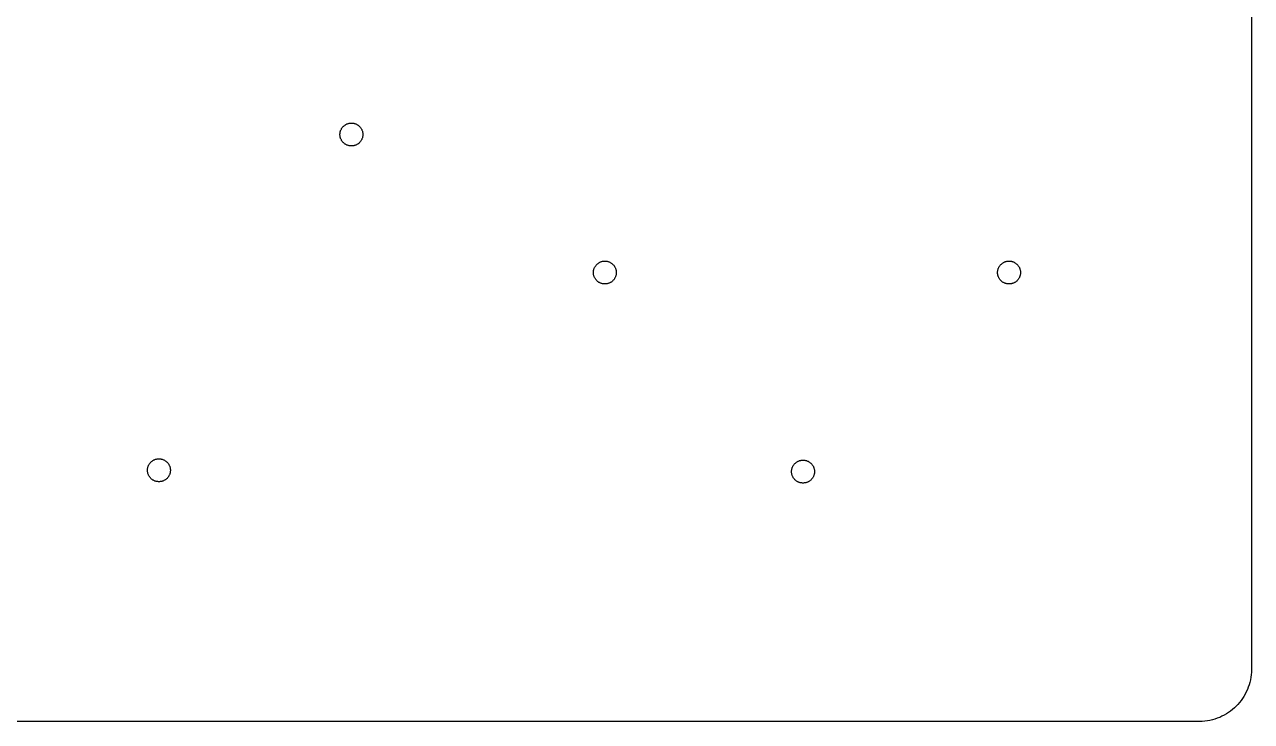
# Model space of a CAD drawing. Extents: x 0 to 462, y -134 to 0.
# Drawn here: x 344.5 to 462.4, y -133.8 to -66.9 of the extents above; entities that cross this region are included whole.
import ezdxf

# ---------------------------------------------------------------- set-up
doc = ezdxf.new("R2010")
doc.units = 0
doc.layers.add('BLACK', color=7, linetype='CONTINUOUS')

msp = doc.modelspace()

# ---------------------------------------------------------------- linework, layer by layer
at = {"layer": 'BLACK', "linetype": 'CONTINUOUS'}
for p, q in [((462.44, -5), (462.44, -128.83)), ((375.19, -76.6578), (375.23, -76.6232)), ((375.23, -76.6232), (375.272, -76.5905)), ((375.272, -76.5905), (375.315, -76.5599)), ((375.315, -76.5599), (375.36, -76.5313)), ((375.36, -76.5313), (375.406, -76.5048)), ((375.406, -76.5048), (375.453, -76.4805)), ((375.453, -76.4805), (375.502, -76.4584)), ((375.502, -76.4584), (375.552, -76.4387)), ((375.552, -76.4387), (375.603, -76.4215)), ((375.603, -76.4215), (375.655, -76.4066)), ((375.655, -76.4066), (375.708, -76.3944)), ((375.708, -76.3944), (375.762, -76.3847)), ((375.762, -76.3847), (375.817, -76.3777)), ((375.817, -76.3777), (375.873, -76.3734)), ((375.873, -76.3734), (375.93, -76.372)), ((375.93, -76.372), (375.987, -76.3734)), ((375.987, -76.3734), (376.042, -76.3777)), ((376.042, -76.3777), (376.097, -76.3847)), ((376.097, -76.3847), (376.152, -76.3944)), ((376.152, -76.3944), (376.205, -76.4066)), ((376.205, -76.4066), (376.257, -76.4215)), ((376.257, -76.4215), (376.308, -76.4387)), ((376.308, -76.4387), (376.358, -76.4584)), ((376.358, -76.4584), (376.407, -76.4805)), ((376.407, -76.4805), (376.454, -76.5048)), ((376.454, -76.5048), (376.5, -76.5313)), ((376.5, -76.5313), (376.545, -76.5599)), ((376.545, -76.5599), (376.588, -76.5905)), ((376.588, -76.5905), (376.63, -76.6232)), ((376.63, -76.6232), (376.67, -76.6578)), ((374.83, -77.472), (374.831, -77.4154)), ((374.831, -77.5286), (374.83, -77.472)), ((374.831, -77.4154), (374.836, -77.3595)), ((374.836, -77.5845), (374.831, -77.5286)), ((374.836, -77.3595), (374.843, -77.3045)), ((374.843, -77.6395), (374.836, -77.5845)), ((374.843, -77.3045), (374.852, -77.2503)), ((374.852, -77.6937), (374.843, -77.6395)), ((374.852, -77.2503), (374.865, -77.1971)), ((374.865, -77.7469), (374.852, -77.6937)), ((374.865, -77.1971), (374.879, -77.1449)), ((374.879, -77.7991), (374.865, -77.7469)), ((374.879, -77.1449), (374.897, -77.0938)), ((374.897, -77.8502), (374.879, -77.7991)), ((374.897, -77.0938), (374.916, -77.0438)), ((374.916, -77.0438), (374.938, -76.9951)), ((374.938, -76.9951), (374.963, -76.9477)), ((374.963, -76.9477), (374.989, -76.9016)), ((374.989, -76.9016), (375.018, -76.857)), ((375.018, -76.857), (375.048, -76.8139)), ((375.048, -76.8139), (375.081, -76.7723)), ((375.081, -76.7723), (375.116, -76.7324)), ((375.116, -76.7324), (375.152, -76.6942)), ((375.152, -76.6942), (375.19, -76.6578)), ((376.67, -76.6578), (376.708, -76.6942)), ((376.708, -76.6942), (376.744, -76.7324)), ((376.744, -76.7324), (376.779, -76.7723)), ((376.779, -76.7723), (376.811, -76.8139)), ((376.811, -76.8139), (376.842, -76.857)), ((376.842, -76.857), (376.871, -76.9016)), ((376.871, -76.9016), (376.897, -76.9477)), ((376.897, -76.9477), (376.921, -76.9951)), ((376.921, -76.9951), (376.944, -77.0438)), ((376.944, -77.0438), (376.963, -77.0938)), ((376.963, -77.0938), (376.981, -77.1449)), ((376.981, -77.7991), (376.963, -77.8502)), ((376.981, -77.1449), (376.995, -77.1971)), ((376.995, -77.7469), (376.981, -77.7991)), ((376.995, -77.1971), (377.008, -77.2503)), ((377.008, -77.6937), (376.995, -77.7469)), ((377.008, -77.2503), (377.017, -77.3045)), ((377.017, -77.6395), (377.008, -77.6937)), ((377.017, -77.3045), (377.024, -77.3595)), ((377.024, -77.5845), (377.017, -77.6395)), ((377.024, -77.3595), (377.029, -77.4154)), ((377.029, -77.5286), (377.024, -77.5845)), ((377.029, -77.4154), (377.03, -77.472)), ((377.03, -77.472), (377.029, -77.5286)), ((374.916, -77.9002), (374.897, -77.8502)), ((374.938, -77.9489), (374.916, -77.9002)), ((374.963, -77.9963), (374.938, -77.9489)), ((374.989, -78.0424), (374.963, -77.9963)), ((375.018, -78.087), (374.989, -78.0424)), ((375.048, -78.1301), (375.018, -78.087)), ((375.081, -78.1717), (375.048, -78.1301)), ((375.116, -78.2116), (375.081, -78.1717)), ((375.152, -78.2498), (375.116, -78.2116)), ((375.19, -78.2862), (375.152, -78.2498)), ((375.23, -78.3208), (375.19, -78.2862)), ((375.272, -78.3535), (375.23, -78.3208)), ((375.315, -78.3841), (375.272, -78.3535)), ((375.36, -78.4127), (375.315, -78.3841)), ((375.406, -78.4392), (375.36, -78.4127)), ((375.453, -78.4635), (375.406, -78.4392)), ((375.502, -78.4856), (375.453, -78.4635)), ((375.552, -78.5053), (375.502, -78.4856)), ((375.603, -78.5225), (375.552, -78.5053)), ((375.655, -78.5374), (375.603, -78.5225)), ((375.708, -78.5497), (375.655, -78.5374)), ((375.762, -78.5593), (375.708, -78.5497)), ((375.817, -78.5663), (375.762, -78.5593)), ((375.873, -78.5706), (375.817, -78.5663)), ((375.93, -78.572), (375.873, -78.5706)), ((375.987, -78.5706), (375.93, -78.572)), ((376.042, -78.5663), (375.987, -78.5706)), ((376.097, -78.5593), (376.042, -78.5663)), ((376.152, -78.5497), (376.097, -78.5593)), ((376.205, -78.5374), (376.152, -78.5497)), ((376.257, -78.5225), (376.205, -78.5374)), ((376.308, -78.5053), (376.257, -78.5225)), ((376.358, -78.4856), (376.308, -78.5053)), ((376.407, -78.4635), (376.358, -78.4856)), ((376.454, -78.4392), (376.407, -78.4635)), ((376.5, -78.4127), (376.454, -78.4392)), ((376.545, -78.3841), (376.5, -78.4127)), ((376.588, -78.3535), (376.545, -78.3841)), ((376.63, -78.3208), (376.588, -78.3535)), ((376.67, -78.2862), (376.63, -78.3208)), ((376.708, -78.2498), (376.67, -78.2862)), ((376.744, -78.2116), (376.708, -78.2498)), ((376.779, -78.1717), (376.744, -78.2116)), ((376.811, -78.1301), (376.779, -78.1717)), ((376.842, -78.087), (376.811, -78.1301)), ((376.871, -78.0424), (376.842, -78.087)), ((376.897, -77.9963), (376.871, -78.0424)), ((376.921, -77.9489), (376.897, -77.9963)), ((376.944, -77.9002), (376.921, -77.9489)), ((376.963, -77.8502), (376.944, -77.9002)), ((399.19, -90.726), (399.191, -90.6694)), ((399.191, -90.7826), (399.19, -90.726)), ((399.191, -90.6694), (399.196, -90.6135)), ((399.196, -90.8385), (399.191, -90.7826)), ((399.196, -90.6135), (399.203, -90.5585)), ((399.203, -90.5585), (399.212, -90.5043)), ((399.212, -90.5043), (399.225, -90.4511)), ((399.225, -90.4511), (399.239, -90.3989)), ((399.239, -90.3989), (399.257, -90.3478)), ((399.257, -90.3478), (399.276, -90.2978)), ((399.276, -90.2978), (399.298, -90.2491)), ((399.298, -90.2491), (399.323, -90.2017)), ((399.323, -90.2017), (399.349, -90.1556)), ((399.349, -90.1556), (399.378, -90.111)), ((399.378, -90.111), (399.409, -90.0679)), ((399.409, -90.0679), (399.441, -90.0263)), ((399.441, -90.0263), (399.476, -89.9864)), ((399.476, -89.9864), (399.512, -89.9482)), ((399.512, -89.9482), (399.55, -89.9118)), ((399.55, -89.9118), (399.59, -89.8772)), ((399.59, -89.8772), (399.632, -89.8445)), ((399.632, -89.8445), (399.675, -89.8139)), ((399.675, -89.8139), (399.72, -89.7852)), ((399.72, -89.7852), (399.766, -89.7588)), ((399.766, -89.7588), (399.813, -89.7345)), ((399.813, -89.7345), (399.862, -89.7124)), ((399.862, -89.7124), (399.912, -89.6927)), ((399.912, -89.6927), (399.963, -89.6755)), ((399.963, -89.6755), (400.015, -89.6606)), ((400.015, -89.6606), (400.068, -89.6483)), ((400.068, -89.6483), (400.122, -89.6387)), ((400.122, -89.6387), (400.178, -89.6317)), ((400.178, -89.6317), (400.233, -89.6274)), ((400.233, -89.6274), (400.29, -89.626)), ((400.29, -89.626), (400.347, -89.6274)), ((400.347, -89.6274), (400.402, -89.6317)), ((400.402, -89.6317), (400.457, -89.6387)), ((400.457, -89.6387), (400.512, -89.6483)), ((400.512, -89.6483), (400.565, -89.6606)), ((400.565, -89.6606), (400.617, -89.6755)), ((400.617, -89.6755), (400.668, -89.6927)), ((400.668, -89.6927), (400.718, -89.7124)), ((400.718, -89.7124), (400.767, -89.7345)), ((400.767, -89.7345), (400.814, -89.7588)), ((400.814, -89.7588), (400.86, -89.7852)), ((400.86, -89.7852), (400.905, -89.8139)), ((400.905, -89.8139), (400.948, -89.8445)), ((400.948, -89.8445), (400.99, -89.8772)), ((400.99, -89.8772), (401.03, -89.9118)), ((401.03, -89.9118), (401.068, -89.9482)), ((401.068, -89.9482), (401.104, -89.9864)), ((401.104, -89.9864), (401.139, -90.0263)), ((401.139, -90.0263), (401.171, -90.0679)), ((401.171, -90.0679), (401.202, -90.111)), ((401.202, -90.111), (401.231, -90.1556)), ((401.231, -90.1556), (401.257, -90.2017)), ((401.257, -90.2017), (401.282, -90.2491)), ((401.282, -90.2491), (401.304, -90.2978)), ((401.304, -90.2978), (401.323, -90.3478)), ((401.323, -90.3478), (401.341, -90.3989)), ((401.341, -90.3989), (401.355, -90.4511)), ((401.355, -90.4511), (401.368, -90.5043)), ((401.368, -90.5043), (401.377, -90.5585)), ((401.377, -90.5585), (401.384, -90.6135)), ((401.384, -90.6135), (401.389, -90.6694)), ((401.389, -90.7826), (401.384, -90.8385)), ((401.389, -90.6694), (401.39, -90.726)), ((401.39, -90.726), (401.389, -90.7826)), ((438.04, -90.726), (438.041, -90.6694)), ((438.041, -90.7826), (438.04, -90.726)), ((438.041, -90.6694), (438.046, -90.6135)), ((438.046, -90.8385), (438.041, -90.7826)), ((438.046, -90.6135), (438.053, -90.5585)), ((438.053, -90.5585), (438.062, -90.5043)), ((438.062, -90.5043), (438.075, -90.4511)), ((438.075, -90.4511), (438.089, -90.3989)), ((438.089, -90.3989), (438.107, -90.3478)), ((438.107, -90.3478), (438.126, -90.2978)), ((438.126, -90.2978), (438.148, -90.2491)), ((438.148, -90.2491), (438.173, -90.2017)), ((438.173, -90.2017), (438.199, -90.1556)), ((438.199, -90.1556), (438.228, -90.111)), ((438.228, -90.111), (438.259, -90.0679)), ((438.259, -90.0679), (438.291, -90.0263)), ((438.291, -90.0263), (438.326, -89.9864)), ((438.326, -89.9864), (438.362, -89.9482)), ((438.362, -89.9482), (438.4, -89.9118)), ((438.4, -89.9118), (438.44, -89.8772)), ((438.44, -89.8772), (438.482, -89.8445)), ((438.482, -89.8445), (438.525, -89.8139)), ((438.525, -89.8139), (438.57, -89.7852)), ((438.57, -89.7852), (438.616, -89.7588)), ((438.616, -89.7588), (438.663, -89.7345)), ((438.663, -89.7345), (438.712, -89.7124)), ((438.712, -89.7124), (438.762, -89.6927)), ((438.762, -89.6927), (438.813, -89.6755)), ((438.813, -89.6755), (438.865, -89.6606)), ((438.865, -89.6606), (438.918, -89.6483)), ((438.918, -89.6483), (438.972, -89.6387)), ((438.972, -89.6387), (439.028, -89.6317)), ((439.028, -89.6317), (439.083, -89.6274)), ((439.083, -89.6274), (439.14, -89.626)), ((439.14, -89.626), (439.197, -89.6274)), ((439.197, -89.6274), (439.252, -89.6317)), ((439.252, -89.6317), (439.308, -89.6387)), ((439.308, -89.6387), (439.362, -89.6483)), ((439.362, -89.6483), (439.415, -89.6606)), ((439.415, -89.6606), (439.467, -89.6755)), ((439.467, -89.6755), (439.518, -89.6927)), ((439.518, -89.6927), (439.568, -89.7124)), ((439.568, -89.7124), (439.617, -89.7345)), ((439.617, -89.7345), (439.664, -89.7588)), ((439.664, -89.7588), (439.71, -89.7852)), ((439.71, -89.7852), (439.755, -89.8139)), ((439.755, -89.8139), (439.798, -89.8445)), ((439.798, -89.8445), (439.84, -89.8772)), ((439.84, -89.8772), (439.88, -89.9118)), ((439.88, -89.9118), (439.918, -89.9482)), ((439.918, -89.9482), (439.954, -89.9864)), ((439.954, -89.9864), (439.989, -90.0263)), ((439.989, -90.0263), (440.021, -90.0679)), ((440.021, -90.0679), (440.052, -90.111)), ((440.052, -90.111), (440.081, -90.1556)), ((440.081, -90.1556), (440.107, -90.2017)), ((440.107, -90.2017), (440.132, -90.2491)), ((440.132, -90.2491), (440.154, -90.2978)), ((440.154, -90.2978), (440.173, -90.3478)), ((440.173, -90.3478), (440.191, -90.3989)), ((440.191, -90.3989), (440.205, -90.4511)), ((440.205, -90.4511), (440.218, -90.5043)), ((440.218, -90.5043), (440.227, -90.5585)), ((440.227, -90.5585), (440.234, -90.6135)), ((440.234, -90.6135), (440.239, -90.6694)), ((440.239, -90.7826), (440.234, -90.8385)), ((440.239, -90.6694), (440.24, -90.726)), ((440.24, -90.726), (440.239, -90.7826)), ((399.203, -90.8935), (399.196, -90.8385)), ((399.212, -90.9477), (399.203, -90.8935)), ((399.225, -91.0009), (399.212, -90.9477)), ((399.239, -91.0531), (399.225, -91.0009)), ((399.257, -91.1042), (399.239, -91.0531)), ((399.276, -91.1542), (399.257, -91.1042)), ((399.298, -91.2029), (399.276, -91.1542)), ((399.323, -91.2503), (399.298, -91.2029)), ((399.349, -91.2964), (399.323, -91.2503)), ((399.378, -91.341), (399.349, -91.2964)), ((399.409, -91.3841), (399.378, -91.341)), ((399.441, -91.4257), (399.409, -91.3841)), ((399.476, -91.4656), (399.441, -91.4257)), ((399.512, -91.5038), (399.476, -91.4656)), ((399.55, -91.5402), (399.512, -91.5038)), ((399.59, -91.5748), (399.55, -91.5402)), ((399.632, -91.6075), (399.59, -91.5748)), ((399.675, -91.6381), (399.632, -91.6075)), ((399.72, -91.6667), (399.675, -91.6381)), ((399.766, -91.6932), (399.72, -91.6667)), ((399.813, -91.7175), (399.766, -91.6932)), ((399.862, -91.7396), (399.813, -91.7175)), ((399.912, -91.7592), (399.862, -91.7396)), ((399.963, -91.7765), (399.912, -91.7592)), ((400.015, -91.7914), (399.963, -91.7765)), ((400.068, -91.8036), (400.015, -91.7914)), ((400.122, -91.8133), (400.068, -91.8036)), ((400.178, -91.8203), (400.122, -91.8133)), ((400.233, -91.8246), (400.178, -91.8203)), ((400.29, -91.826), (400.233, -91.8246)), ((400.347, -91.8246), (400.29, -91.826)), ((400.402, -91.8203), (400.347, -91.8246)), ((400.457, -91.8133), (400.402, -91.8203)), ((400.512, -91.8036), (400.457, -91.8133)), ((400.565, -91.7914), (400.512, -91.8036)), ((400.617, -91.7765), (400.565, -91.7914)), ((400.668, -91.7592), (400.617, -91.7765)), ((400.718, -91.7396), (400.668, -91.7592)), ((400.767, -91.7175), (400.718, -91.7396)), ((400.814, -91.6932), (400.767, -91.7175)), ((400.86, -91.6667), (400.814, -91.6932)), ((400.905, -91.6381), (400.86, -91.6667)), ((400.948, -91.6075), (400.905, -91.6381)), ((400.99, -91.5748), (400.948, -91.6075)), ((401.03, -91.5402), (400.99, -91.5748)), ((401.068, -91.5038), (401.03, -91.5402)), ((401.104, -91.4656), (401.068, -91.5038)), ((401.139, -91.4257), (401.104, -91.4656)), ((401.171, -91.3841), (401.139, -91.4257)), ((401.202, -91.341), (401.171, -91.3841)), ((401.231, -91.2964), (401.202, -91.341)), ((401.257, -91.2503), (401.231, -91.2964)), ((401.282, -91.2029), (401.257, -91.2503)), ((401.304, -91.1542), (401.282, -91.2029)), ((401.323, -91.1042), (401.304, -91.1542)), ((401.341, -91.0531), (401.323, -91.1042)), ((401.355, -91.0009), (401.341, -91.0531)), ((401.368, -90.9477), (401.355, -91.0009)), ((401.377, -90.8935), (401.368, -90.9477)), ((401.384, -90.8385), (401.377, -90.8935)), ((438.053, -90.8935), (438.046, -90.8385)), ((438.062, -90.9477), (438.053, -90.8935)), ((438.075, -91.0009), (438.062, -90.9477)), ((438.089, -91.0531), (438.075, -91.0009)), ((438.107, -91.1042), (438.089, -91.0531)), ((438.126, -91.1542), (438.107, -91.1042)), ((438.148, -91.2029), (438.126, -91.1542)), ((438.173, -91.2503), (438.148, -91.2029)), ((438.199, -91.2964), (438.173, -91.2503)), ((438.228, -91.341), (438.199, -91.2964)), ((438.259, -91.3841), (438.228, -91.341)), ((438.291, -91.4257), (438.259, -91.3841)), ((438.326, -91.4656), (438.291, -91.4257)), ((438.362, -91.5038), (438.326, -91.4656)), ((438.4, -91.5402), (438.362, -91.5038)), ((438.44, -91.5748), (438.4, -91.5402)), ((438.482, -91.6075), (438.44, -91.5748)), ((438.525, -91.6381), (438.482, -91.6075)), ((438.57, -91.6667), (438.525, -91.6381)), ((438.616, -91.6932), (438.57, -91.6667)), ((438.663, -91.7175), (438.616, -91.6932)), ((438.712, -91.7396), (438.663, -91.7175)), ((438.762, -91.7592), (438.712, -91.7396)), ((438.813, -91.7765), (438.762, -91.7592)), ((438.865, -91.7914), (438.813, -91.7765)), ((438.918, -91.8036), (438.865, -91.7914)), ((438.972, -91.8133), (438.918, -91.8036)), ((439.028, -91.8203), (438.972, -91.8133)), ((439.083, -91.8246), (439.028, -91.8203)), ((439.14, -91.826), (439.083, -91.8246)), ((439.197, -91.8246), (439.14, -91.826)), ((439.252, -91.8203), (439.197, -91.8246)), ((439.308, -91.8133), (439.252, -91.8203)), ((439.362, -91.8036), (439.308, -91.8133)), ((439.415, -91.7914), (439.362, -91.8036)), ((439.467, -91.7765), (439.415, -91.7914)), ((439.518, -91.7592), (439.467, -91.7765)), ((439.568, -91.7396), (439.518, -91.7592)), ((439.617, -91.7175), (439.568, -91.7396)), ((439.664, -91.6932), (439.617, -91.7175)), ((439.71, -91.6667), (439.664, -91.6932)), ((439.755, -91.6381), (439.71, -91.6667)), ((439.798, -91.6075), (439.755, -91.6381)), ((439.84, -91.5748), (439.798, -91.6075)), ((439.88, -91.5402), (439.84, -91.5748)), ((439.918, -91.5038), (439.88, -91.5402)), ((439.954, -91.4656), (439.918, -91.5038)), ((439.989, -91.4257), (439.954, -91.4656)), ((440.021, -91.3841), (439.989, -91.4257)), ((440.052, -91.341), (440.021, -91.3841)), ((440.081, -91.2964), (440.052, -91.341)), ((440.107, -91.2503), (440.081, -91.2964)), ((440.132, -91.2029), (440.107, -91.2503)), ((440.154, -91.1542), (440.132, -91.2029)), ((440.173, -91.1042), (440.154, -91.1542)), ((440.191, -91.0531), (440.173, -91.1042)), ((440.205, -91.0009), (440.191, -91.0531)), ((440.218, -90.9477), (440.205, -91.0009)), ((440.227, -90.8935), (440.218, -90.9477)), ((440.234, -90.8385), (440.227, -90.8935)), ((356.33, -109.71), (356.331, -109.653)), ((356.331, -109.653), (356.336, -109.598)), ((356.336, -109.598), (356.343, -109.542)), ((356.343, -109.542), (356.352, -109.488)), ((356.352, -109.488), (356.365, -109.435)), ((356.365, -109.435), (356.379, -109.383)), ((356.379, -109.383), (356.397, -109.332)), ((356.397, -109.332), (356.416, -109.282)), ((356.416, -109.282), (356.438, -109.233)), ((356.438, -109.233), (356.463, -109.186)), ((356.463, -109.186), (356.489, -109.14)), ((356.489, -109.14), (356.518, -109.095)), ((356.518, -109.095), (356.548, -109.052)), ((356.548, -109.052), (356.581, -109.01)), ((356.581, -109.01), (356.616, -108.97)), ((356.616, -108.97), (356.652, -108.932)), ((356.652, -108.932), (356.69, -108.896)), ((356.69, -108.896), (356.73, -108.861)), ((356.73, -108.861), (356.772, -108.829)), ((356.772, -108.829), (356.815, -108.798)), ((356.815, -108.798), (356.86, -108.769)), ((356.86, -108.769), (356.906, -108.743)), ((356.906, -108.743), (356.953, -108.718)), ((356.953, -108.718), (357.002, -108.696)), ((357.002, -108.696), (357.052, -108.677)), ((357.052, -108.677), (357.103, -108.659)), ((357.103, -108.659), (357.155, -108.645)), ((357.155, -108.645), (357.208, -108.632)), ((357.208, -108.632), (357.262, -108.623)), ((357.262, -108.623), (357.317, -108.616)), ((357.317, -108.616), (357.373, -108.611)), ((357.373, -108.611), (357.43, -108.61)), ((357.43, -108.61), (357.487, -108.611)), ((357.487, -108.611), (357.542, -108.616)), ((357.542, -108.616), (357.597, -108.623)), ((357.597, -108.623), (357.652, -108.632)), ((357.652, -108.632), (357.705, -108.645)), ((357.705, -108.645), (357.757, -108.659)), ((357.757, -108.659), (357.808, -108.677)), ((357.808, -108.677), (357.858, -108.696)), ((357.858, -108.696), (357.907, -108.718)), ((357.907, -108.718), (357.954, -108.743)), ((357.954, -108.743), (358, -108.769)), ((358, -108.769), (358.045, -108.798)), ((358.045, -108.798), (358.088, -108.829)), ((358.088, -108.829), (358.13, -108.861)), ((358.13, -108.861), (358.17, -108.896)), ((358.17, -108.896), (358.208, -108.932)), ((358.208, -108.932), (358.244, -108.97)), ((358.244, -108.97), (358.279, -109.01)), ((358.279, -109.01), (358.311, -109.052)), ((358.311, -109.052), (358.342, -109.095)), ((358.342, -109.095), (358.371, -109.14)), ((358.371, -109.14), (358.397, -109.186)), ((358.397, -109.186), (358.421, -109.233)), ((358.421, -109.233), (358.444, -109.282)), ((358.444, -109.282), (358.463, -109.332)), ((358.463, -109.332), (358.481, -109.383)), ((358.481, -109.383), (358.495, -109.435)), ((358.495, -109.435), (358.508, -109.488)), ((358.508, -109.488), (358.517, -109.542)), ((358.517, -109.542), (358.524, -109.598)), ((358.524, -109.598), (358.529, -109.653)), ((358.529, -109.653), (358.53, -109.71)), ((418.246, -109.728), (418.253, -109.672)), ((418.253, -109.672), (418.262, -109.618)), ((418.262, -109.618), (418.275, -109.565)), ((418.275, -109.565), (418.289, -109.513)), ((418.289, -109.513), (418.307, -109.462)), ((418.307, -109.462), (418.326, -109.412)), ((418.326, -109.412), (418.348, -109.363)), ((418.348, -109.363), (418.373, -109.316)), ((418.373, -109.316), (418.399, -109.27)), ((418.399, -109.27), (418.428, -109.225)), ((418.428, -109.225), (418.458, -109.182)), ((418.458, -109.182), (418.491, -109.14)), ((418.491, -109.14), (418.526, -109.1)), ((418.526, -109.1), (418.562, -109.062)), ((418.562, -109.062), (418.6, -109.026)), ((418.6, -109.026), (418.64, -108.991)), ((418.64, -108.991), (418.682, -108.959)), ((418.682, -108.959), (418.725, -108.928)), ((418.725, -108.928), (418.77, -108.899)), ((418.77, -108.899), (418.816, -108.873)), ((418.816, -108.873), (418.863, -108.848)), ((418.863, -108.848), (418.912, -108.826)), ((418.912, -108.826), (418.962, -108.807)), ((418.962, -108.807), (419.013, -108.789)), ((419.013, -108.789), (419.065, -108.775)), ((419.065, -108.775), (419.118, -108.762)), ((419.118, -108.762), (419.172, -108.753)), ((419.172, -108.753), (419.227, -108.746)), ((419.227, -108.746), (419.283, -108.741)), ((419.283, -108.741), (419.34, -108.74)), ((419.34, -108.74), (419.397, -108.741)), ((419.397, -108.741), (419.452, -108.746)), ((419.452, -108.746), (419.507, -108.753)), ((419.507, -108.753), (419.562, -108.762)), ((419.562, -108.762), (419.615, -108.775)), ((419.615, -108.775), (419.667, -108.789)), ((419.667, -108.789), (419.718, -108.807)), ((419.718, -108.807), (419.768, -108.826)), ((419.768, -108.826), (419.817, -108.848)), ((419.817, -108.848), (419.864, -108.873)), ((419.864, -108.873), (419.91, -108.899)), ((419.91, -108.899), (419.955, -108.928)), ((419.955, -108.928), (419.998, -108.959)), ((419.998, -108.959), (420.04, -108.991)), ((420.04, -108.991), (420.08, -109.026)), ((420.08, -109.026), (420.118, -109.062)), ((420.118, -109.062), (420.154, -109.1)), ((420.154, -109.1), (420.189, -109.14)), ((420.189, -109.14), (420.221, -109.182)), ((420.221, -109.182), (420.252, -109.225)), ((420.252, -109.225), (420.281, -109.27)), ((420.281, -109.27), (420.307, -109.316)), ((420.307, -109.316), (420.331, -109.363)), ((420.331, -109.363), (420.354, -109.412)), ((420.354, -109.412), (420.373, -109.462)), ((420.373, -109.462), (420.391, -109.513)), ((420.391, -109.513), (420.405, -109.565)), ((420.405, -109.565), (420.418, -109.618)), ((420.418, -109.618), (420.427, -109.672)), ((420.427, -109.672), (420.434, -109.728)), ((356.331, -109.767), (356.33, -109.71)), ((356.336, -109.822), (356.331, -109.767)), ((356.343, -109.878), (356.336, -109.822)), ((356.352, -109.932), (356.343, -109.878)), ((356.365, -109.985), (356.352, -109.932)), ((356.379, -110.037), (356.365, -109.985)), ((356.397, -110.088), (356.379, -110.037)), ((356.416, -110.138), (356.397, -110.088)), ((356.438, -110.187), (356.416, -110.138)), ((356.463, -110.234), (356.438, -110.187)), ((356.489, -110.28), (356.463, -110.234)), ((356.518, -110.325), (356.489, -110.28)), ((356.548, -110.368), (356.518, -110.325)), ((356.581, -110.41), (356.548, -110.368)), ((356.616, -110.45), (356.581, -110.41)), ((356.652, -110.488), (356.616, -110.45)), ((356.69, -110.524), (356.652, -110.488)), ((356.73, -110.559), (356.69, -110.524)), ((356.772, -110.591), (356.73, -110.559)), ((356.815, -110.622), (356.772, -110.591)), ((356.86, -110.651), (356.815, -110.622)), ((356.906, -110.677), (356.86, -110.651)), ((356.953, -110.702), (356.906, -110.677)), ((357.002, -110.724), (356.953, -110.702)), ((357.052, -110.743), (357.002, -110.724)), ((357.103, -110.761), (357.052, -110.743)), ((357.155, -110.775), (357.103, -110.761)), ((357.208, -110.788), (357.155, -110.775)), ((357.262, -110.797), (357.208, -110.788)), ((357.317, -110.804), (357.262, -110.797)), ((357.373, -110.809), (357.317, -110.804)), ((357.43, -110.81), (357.373, -110.809)), ((357.487, -110.809), (357.43, -110.81)), ((357.542, -110.804), (357.487, -110.809)), ((357.597, -110.797), (357.542, -110.804)), ((357.652, -110.788), (357.597, -110.797)), ((357.705, -110.775), (357.652, -110.788)), ((357.757, -110.761), (357.705, -110.775)), ((357.808, -110.743), (357.757, -110.761)), ((357.858, -110.724), (357.808, -110.743)), ((357.907, -110.702), (357.858, -110.724)), ((357.954, -110.677), (357.907, -110.702)), ((358, -110.651), (357.954, -110.677)), ((358.045, -110.622), (358, -110.651)), ((358.088, -110.591), (358.045, -110.622)), ((358.13, -110.559), (358.088, -110.591)), ((358.17, -110.524), (358.13, -110.559)), ((358.208, -110.488), (358.17, -110.524)), ((358.244, -110.45), (358.208, -110.488)), ((358.279, -110.41), (358.244, -110.45)), ((358.311, -110.368), (358.279, -110.41)), ((358.342, -110.325), (358.311, -110.368)), ((358.371, -110.28), (358.342, -110.325)), ((358.397, -110.234), (358.371, -110.28)), ((358.421, -110.187), (358.397, -110.234)), ((358.444, -110.138), (358.421, -110.187)), ((358.463, -110.088), (358.444, -110.138)), ((358.481, -110.037), (358.463, -110.088)), ((358.495, -109.985), (358.481, -110.037)), ((358.508, -109.932), (358.495, -109.985)), ((358.517, -109.878), (358.508, -109.932)), ((358.524, -109.822), (358.517, -109.878)), ((358.529, -109.767), (358.524, -109.822)), ((358.53, -109.71), (358.529, -109.767)), ((418.24, -109.84), (418.241, -109.783)), ((418.241, -109.897), (418.24, -109.84)), ((418.241, -109.783), (418.246, -109.728)), ((418.246, -109.952), (418.241, -109.897)), ((418.253, -110.008), (418.246, -109.952)), ((418.262, -110.062), (418.253, -110.008)), ((418.275, -110.115), (418.262, -110.062)), ((418.289, -110.167), (418.275, -110.115)), ((418.307, -110.218), (418.289, -110.167)), ((418.326, -110.268), (418.307, -110.218)), ((418.348, -110.317), (418.326, -110.268)), ((418.373, -110.364), (418.348, -110.317)), ((418.399, -110.41), (418.373, -110.364)), ((418.428, -110.455), (418.399, -110.41)), ((418.458, -110.498), (418.428, -110.455)), ((418.491, -110.54), (418.458, -110.498)), ((418.526, -110.58), (418.491, -110.54)), ((418.562, -110.618), (418.526, -110.58)), ((418.6, -110.654), (418.562, -110.618)), ((418.64, -110.689), (418.6, -110.654)), ((418.682, -110.721), (418.64, -110.689)), ((418.725, -110.752), (418.682, -110.721)), ((418.77, -110.781), (418.725, -110.752)), ((418.816, -110.807), (418.77, -110.781)), ((418.863, -110.832), (418.816, -110.807)), ((418.912, -110.854), (418.863, -110.832)), ((419.817, -110.832), (419.768, -110.854)), ((419.864, -110.807), (419.817, -110.832)), ((419.91, -110.781), (419.864, -110.807)), ((419.955, -110.752), (419.91, -110.781)), ((419.998, -110.721), (419.955, -110.752)), ((420.04, -110.689), (419.998, -110.721)), ((420.08, -110.654), (420.04, -110.689)), ((420.118, -110.618), (420.08, -110.654)), ((420.154, -110.58), (420.118, -110.618)), ((420.189, -110.54), (420.154, -110.58)), ((420.221, -110.498), (420.189, -110.54)), ((420.252, -110.455), (420.221, -110.498)), ((420.281, -110.41), (420.252, -110.455)), ((420.307, -110.364), (420.281, -110.41)), ((420.331, -110.317), (420.307, -110.364)), ((420.354, -110.268), (420.331, -110.317)), ((420.373, -110.218), (420.354, -110.268)), ((420.391, -110.167), (420.373, -110.218)), ((420.405, -110.115), (420.391, -110.167)), ((420.418, -110.062), (420.405, -110.115)), ((420.427, -110.008), (420.418, -110.062)), ((420.434, -109.952), (420.427, -110.008)), ((420.434, -109.728), (420.439, -109.783)), ((420.439, -109.897), (420.434, -109.952)), ((420.439, -109.783), (420.44, -109.84)), ((420.44, -109.84), (420.439, -109.897)), ((418.962, -110.873), (418.912, -110.854)), ((419.013, -110.891), (418.962, -110.873)), ((419.065, -110.905), (419.013, -110.891)), ((419.118, -110.918), (419.065, -110.905)), ((419.172, -110.927), (419.118, -110.918)), ((419.227, -110.934), (419.172, -110.927)), ((419.283, -110.939), (419.227, -110.934)), ((419.34, -110.94), (419.283, -110.939)), ((419.397, -110.939), (419.34, -110.94)), ((419.452, -110.934), (419.397, -110.939)), ((419.507, -110.927), (419.452, -110.934)), ((419.562, -110.918), (419.507, -110.927)), ((419.615, -110.905), (419.562, -110.918)), ((419.667, -110.891), (419.615, -110.905)), ((419.718, -110.873), (419.667, -110.891)), ((419.768, -110.854), (419.718, -110.873)), ((462.382, -129.591), (462.338, -129.838)), ((462.414, -129.341), (462.382, -129.591)), ((462.433, -129.087), (462.414, -129.341)), ((462.44, -128.83), (462.433, -129.087)), ((462.047, -130.776), (461.947, -130.998)), ((462.137, -130.549), (462.047, -130.776)), ((462.215, -130.317), (462.137, -130.549)), ((462.283, -130.08), (462.215, -130.317)), ((462.338, -129.838), (462.283, -130.08)), ((461.298, -132.01), (461.141, -132.192)), ((461.447, -131.822), (461.298, -132.01)), ((461.586, -131.626), (461.447, -131.822)), ((461.716, -131.423), (461.586, -131.626)), ((461.836, -131.213), (461.716, -131.423)), ((461.947, -130.998), (461.836, -131.213)), ((459.823, -133.227), (459.608, -133.337)), ((460.033, -133.106), (459.823, -133.227)), ((460.236, -132.976), (460.033, -133.106)), ((460.432, -132.837), (460.236, -132.976)), ((460.62, -132.688), (460.432, -132.837)), ((460.802, -132.531), (460.62, -132.688)), ((460.976, -132.366), (460.802, -132.531)), ((461.141, -132.192), (460.976, -132.366)), ((457.44, -133.83), (5, -133.83)), ((457.697, -133.823), (457.44, -133.83)), ((457.951, -133.804), (457.697, -133.823)), ((458.201, -133.772), (457.951, -133.804)), ((458.448, -133.728), (458.201, -133.772)), ((458.69, -133.673), (458.448, -133.728)), ((458.927, -133.605), (458.69, -133.673)), ((459.159, -133.527), (458.927, -133.605)), ((459.386, -133.437), (459.159, -133.527)), ((459.608, -133.337), (459.386, -133.437))]:
    msp.add_line(p, q, dxfattribs=at)

doc.saveas('drawing.dxf')
